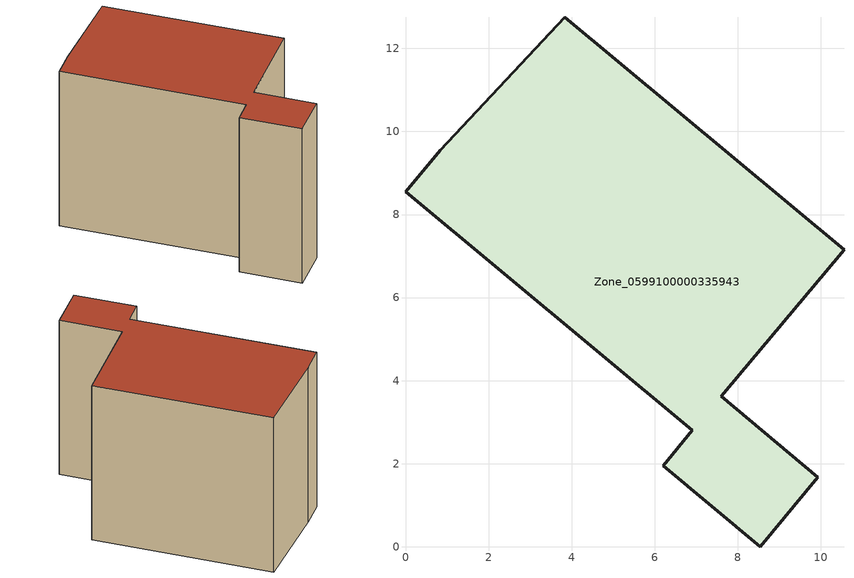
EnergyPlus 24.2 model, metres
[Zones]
Zone_0599100000335943
 floor ground (C_G): 6.21,1.95 6.91,2.8 0,8.55 0.83,9.55 3.83,12.75 10.56,7.15 7.6,3.62 9.93,1.67 8.54,0 z0
 wall outside (C_F): 6.91,2.8 6.21,1.95 8.54,0 9.93,1.67 7.6,3.62 10.56,7.15 3.83,12.75 0.83,9.55 0,8.55 6.91,2.8 z0:8.53
 roof outside (C_R): 3.83,12.75 0.83,9.55 0,8.55 6.91,2.8 6.21,1.95 8.54,0 9.93,1.67 7.6,3.62 10.56,7.15 z8.53
[BUILDING]
Pand.0599100000335943: North Axis=0; Terrain=City; Loads Convergence Tolerance Value=0.04; Temperature Convergence Tolerance Value=0.4; Solar Distribution=FullExterior; Maximum Number of Warmup Days=25; Minimum Number of Warmup Days=1
[Site:Location]
Rotterdam.The.Hague.AP_ZH_NLD Design_Conditions: Latitude=51.96; Longitude=4.45; Time Zone=1; Elevation=-4.5
[SITE:GROUNDTEMPERATURE:BUILDINGSURFACE]
18, 18, 18, 18, 18, 18, 18, 18, 18, 18, 18, 18
[MATERIAL] Thermal Absorptance=0.9; Solar Absorptance=0.7; Visible Absorptance=0.7
Name | Roughness | Thickness | Conductivity | Density | Specific Heat
G.TC.1975-1991 | MediumSmooth | 0.15 | 0.288461 | 540 | 1210
F.TC.1975-1991 | Rough | 0.3 | 0.230769 | 1920 | 840
R.TC.1975-1991 | MediumRough | 0.2 | 0.153846 | 1500 | 1000
[CONSTRUCTION]
C_G: G.TC.1975-1991
C_F: F.TC.1975-1991
C_R: R.TC.1975-1991
[ZONE]
Zone_0599100000335943: Type=1; Multiplier=1; Ceiling Height=Autocalculate; Volume=Autocalculate; Floor Area=autocalculate; Part of Total Floor Area=Yes
[ZONEINFILTRATION:DESIGNFLOWRATE]
Infil_Zone_0599100000335943: Zone or ZoneList or Space or SpaceList=Zone_0599100000335943; Schedule=AlwaysOn; Design Flow Rate Calculation Method=Flow/Area; Flow Rate per Floor Area=0.003; Constant Term Coefficient=1; Temperature Term Coefficient=0; Velocity Term Coefficient=0; Velocity Squared Term Coefficient=0
[HVACTEMPLATE:ZONE:IDEALLOADSAIRSYSTEM]
Zone_0599100000335943: Maximum Heating Supply Air Temperature=50; Minimum Cooling Supply Air Temperature=13; Maximum Heating Supply Air Humidity Ratio=0.0156; Minimum Cooling Supply Air Humidity Ratio=0.0077; Heating Limit=NoLimit; Cooling Limit=NoLimit; Dehumidification Control Type=ConstantSensibleHeatRatio; Cooling Sensible Heat Ratio=0.7; Dehumidification Setpoint=60; Humidification Control Type=None; Humidification Setpoint=30; Outdoor Air Method=None; Outdoor Air Flow Rate per Person=0.00944; Outdoor Air Flow Rate per Zone Floor Area=0; Outdoor Air Flow Rate per Zone=0; Demand Controlled Ventilation Type=None; Outdoor Air Economizer Type=NoEconomizer; Heat Recovery Type=None; Sensible Heat Recovery Effectiveness=0.7; Latent Heat Recovery Effectiveness=0.65
[ZONECONTROL:THERMOSTAT]
ThermostatControl_Zone_0599100000335943: Zone or ZoneList=Zone_0599100000335943; Control Type Schedule=DualSetpointControlType; Control 1=Thermostat_Zone_0599100000335943; Temperature Difference Between Cutout And Setpoint=0
[THERMOSTATSETPOINT:DUALSETPOINT]
Thermostat_Zone_0599100000335943: Heating Setpoint Temperature Schedule=HeatingSetpoint_Zone_0599100000335943; Cooling Setpoint Temperature Schedule=CoolingSetpoint_Zone_0599100000335943
[SCHEDULE:COMPACT]
HeatingSetpoint_Zone_0599100000335943: Through: 12/31, For: AllDays, Until: 24:00, 21
CoolingSetpoint_Zone_0599100000335943: Through: 12/31, For: AllDays, Until: 24:00, 24
DualSetpointControlType: Through: 12/31, For: AllDays, Until: 24:00, 4
AlwaysOn: Through: 12/31, For: AllDays, Until: 24:00, 1
